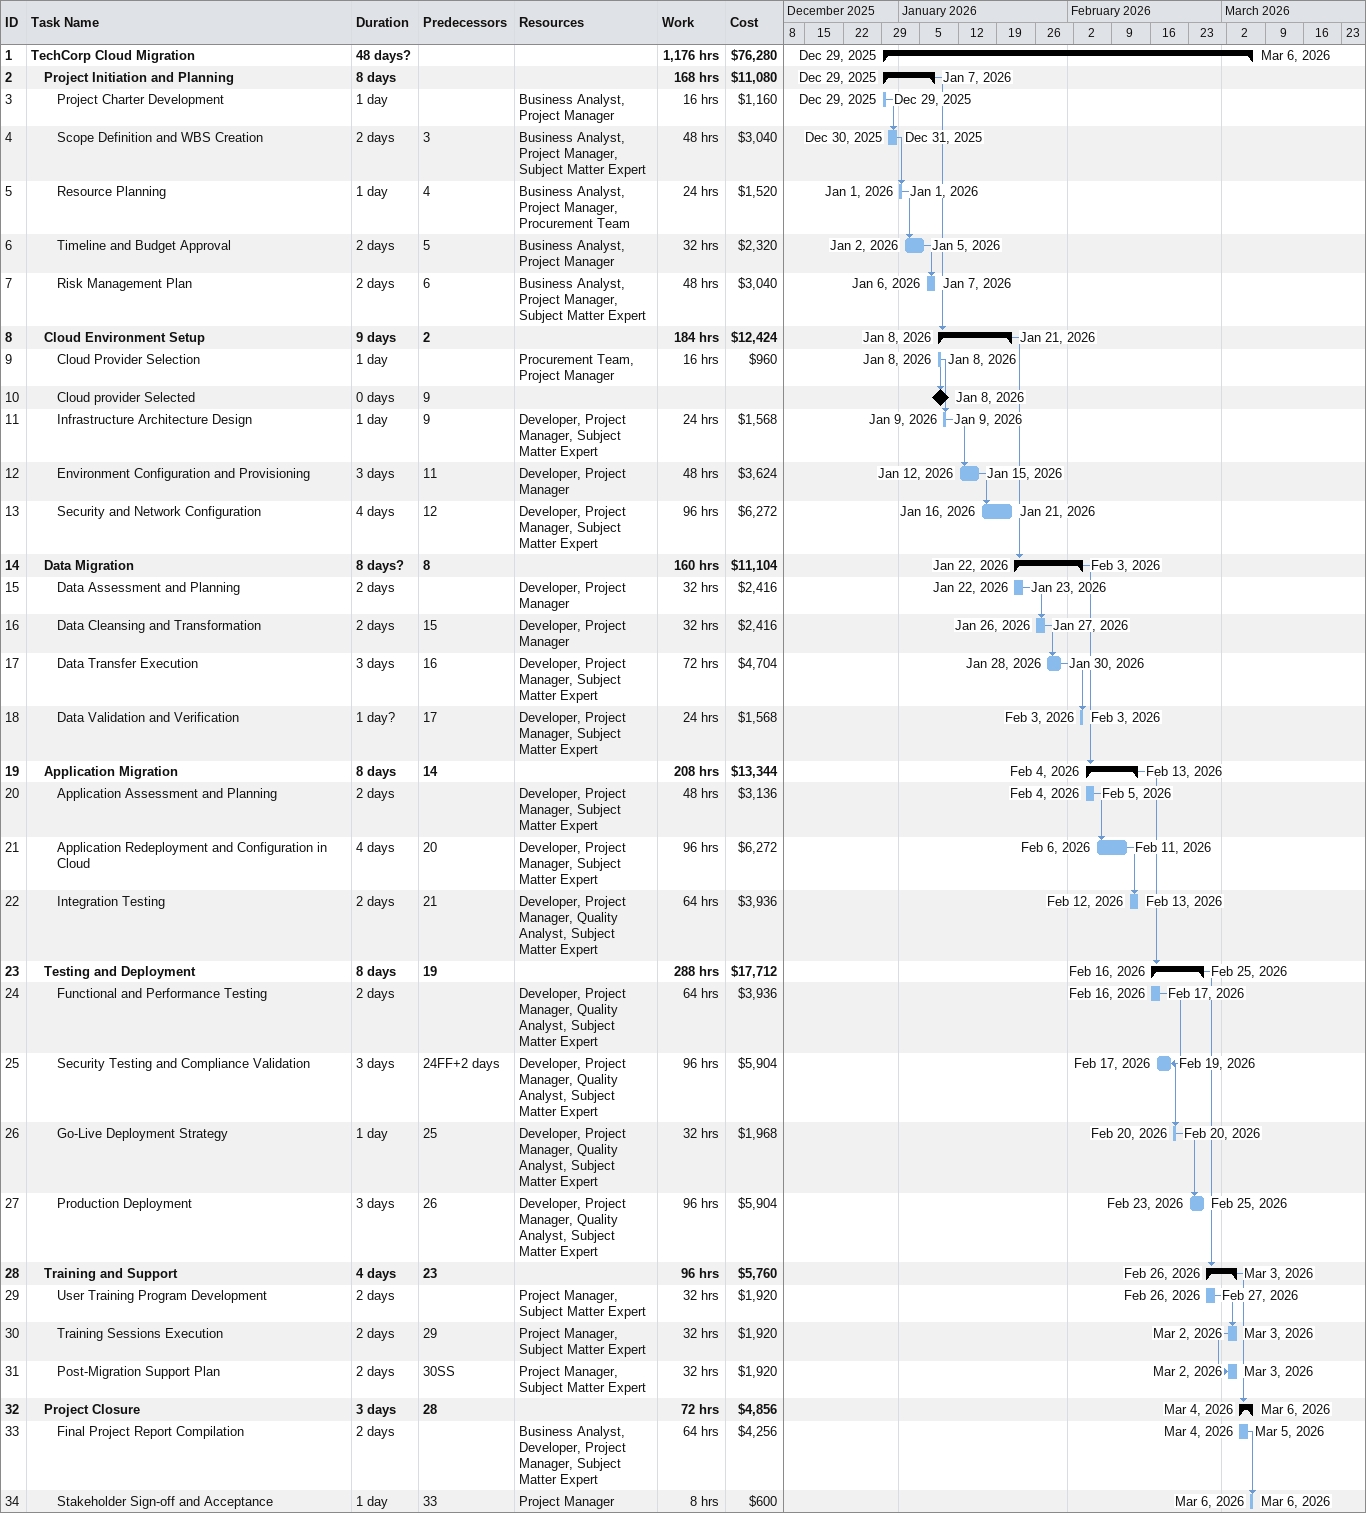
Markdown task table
| ID | Level | Task | Duration | Start | Finish | Predecessors | Resources | Work (h) | Cost ($) |
|---|---|---|---|---|---|---|---|---|---|
| 1 | 1 | **TechCorp Cloud Migration** | 48d? | 2025-12-29 | 2026-03-06 |  |  | 1176 | 76280 |
| 2 | 2 | **Project Initiation and Planning** | 8d | 2025-12-29 | 2026-01-07 |  |  | 168 | 11080 |
| 3 | 3 | Project Charter Development | 1d | 2025-12-29 | 2025-12-29 |  | Business Analyst, Project Manager | 16 | 1160 |
| 4 | 3 | Scope Definition and WBS Creation | 2d | 2025-12-30 | 2025-12-31 | 3 | Business Analyst, Project Manager, Subject Matter Expert | 48 | 3040 |
| 5 | 3 | Resource Planning | 1d | 2026-01-01 | 2026-01-01 | 4 | Business Analyst, Project Manager, Procurement Team | 24 | 1520 |
| 6 | 3 | Timeline and Budget Approval | 2d | 2026-01-02 | 2026-01-05 | 5 | Business Analyst, Project Manager | 32 | 2320 |
| 7 | 3 | Risk Management Plan | 2d | 2026-01-06 | 2026-01-07 | 6 | Business Analyst, Project Manager, Subject Matter Expert | 48 | 3040 |
| 8 | 2 | **Cloud Environment Setup** | 9d | 2026-01-08 | 2026-01-21 | 2 |  | 184 | 12424 |
| 9 | 3 | Cloud Provider Selection | 1d | 2026-01-08 | 2026-01-08 |  | Procurement Team, Project Manager | 16 | 960 |
| 10 | 3 | Cloud provider Selected | 0d | 2026-01-08 | 2026-01-08 | 9 |  |  |  |
| 11 | 3 | Infrastructure Architecture Design | 1d | 2026-01-09 | 2026-01-09 | 9 | Developer, Project Manager, Subject Matter Expert | 24 | 1568 |
| 12 | 3 | Environment Configuration and Provisioning | 3d | 2026-01-12 | 2026-01-15 | 11 | Developer, Project Manager | 48 | 3624 |
| 13 | 3 | Security and Network Configuration | 4d | 2026-01-16 | 2026-01-21 | 12 | Developer, Project Manager, Subject Matter Expert | 96 | 6272 |
| 14 | 2 | **Data Migration** | 8d? | 2026-01-22 | 2026-02-03 | 8 |  | 160 | 11104 |
| 15 | 3 | Data Assessment and Planning | 2d | 2026-01-22 | 2026-01-23 |  | Developer, Project Manager | 32 | 2416 |
| 16 | 3 | Data Cleansing and Transformation | 2d | 2026-01-26 | 2026-01-27 | 15 | Developer, Project Manager | 32 | 2416 |
| 17 | 3 | Data Transfer Execution | 3d | 2026-01-28 | 2026-01-30 | 16 | Developer, Project Manager, Subject Matter Expert | 72 | 4704 |
| 18 | 3 | Data Validation and Verification | 1d? | 2026-02-03 | 2026-02-03 | 17 | Developer, Project Manager, Subject Matter Expert | 24 | 1568 |
| 19 | 2 | **Application Migration** | 8d | 2026-02-04 | 2026-02-13 | 14 |  | 208 | 13344 |
| 20 | 3 | Application Assessment and Planning | 2d | 2026-02-04 | 2026-02-05 |  | Developer, Project Manager, Subject Matter Expert | 48 | 3136 |
| 21 | 3 | Application Redeployment and Configuration in Cloud | 4d | 2026-02-06 | 2026-02-11 | 20 | Developer, Project Manager, Subject Matter Expert | 96 | 6272 |
| 22 | 3 | Integration Testing | 2d | 2026-02-12 | 2026-02-13 | 21 | Developer, Project Manager, Quality Analyst, Subject Matter Expert | 64 | 3936 |
| 23 | 2 | **Testing and Deployment** | 8d | 2026-02-16 | 2026-02-25 | 19 |  | 288 | 17712 |
| 24 | 3 | Functional and Performance Testing | 2d | 2026-02-16 | 2026-02-17 |  | Developer, Project Manager, Quality Analyst, Subject Matter Expert | 64 | 3936 |
| 25 | 3 | Security Testing and Compliance Validation | 3d | 2026-02-17 | 2026-02-19 | 24FF+2d | Developer, Project Manager, Quality Analyst, Subject Matter Expert | 96 | 5904 |
| 26 | 3 | Go-Live Deployment Strategy | 1d | 2026-02-20 | 2026-02-20 | 25 | Developer, Project Manager, Quality Analyst, Subject Matter Expert | 32 | 1968 |
| 27 | 3 | Production Deployment | 3d | 2026-02-23 | 2026-02-25 | 26 | Developer, Project Manager, Quality Analyst, Subject Matter Expert | 96 | 5904 |
| 28 | 2 | **Training and Support** | 4d | 2026-02-26 | 2026-03-03 | 23 |  | 96 | 5760 |
| 29 | 3 | User Training Program Development | 2d | 2026-02-26 | 2026-02-27 |  | Project Manager, Subject Matter Expert | 32 | 1920 |
| 30 | 3 | Training Sessions Execution | 2d | 2026-03-02 | 2026-03-03 | 29 | Project Manager, Subject Matter Expert | 32 | 1920 |
| 31 | 3 | Post-Migration Support Plan | 2d | 2026-03-02 | 2026-03-03 | 30SS | Project Manager, Subject Matter Expert | 32 | 1920 |
| 32 | 2 | **Project Closure** | 3d | 2026-03-04 | 2026-03-06 | 28 |  | 72 | 4856 |
| 33 | 3 | Final Project Report Compilation | 2d | 2026-03-04 | 2026-03-05 |  | Business Analyst, Developer, Project Manager, Subject Matter Expert | 64 | 4256 |
| 34 | 3 | Stakeholder Sign-off and Acceptance | 1d | 2026-03-06 | 2026-03-06 | 33 | Project Manager | 8 | 600 |
